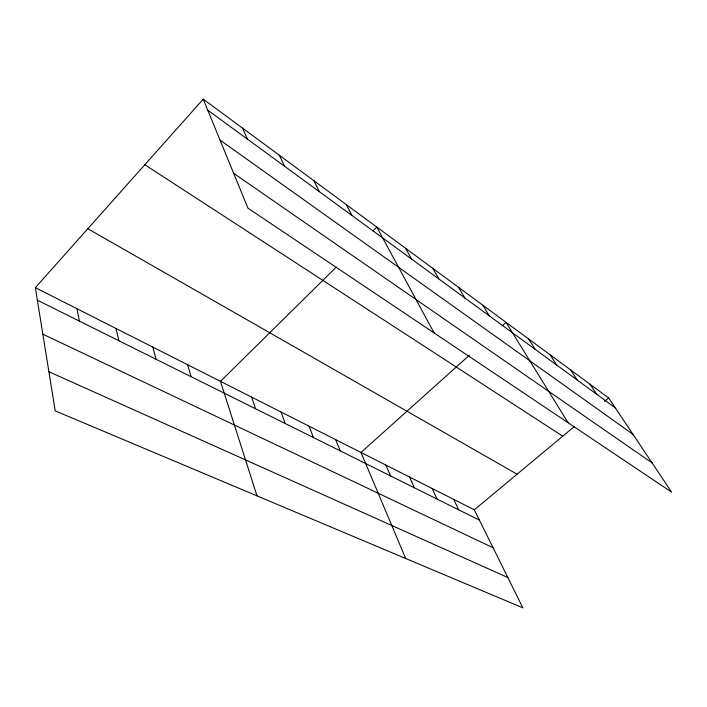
<?xml version="1.0" encoding="UTF-8"?>
<svg xmlns="http://www.w3.org/2000/svg" width="707" height="707" viewBox="0 0 707 707"><rect width="100%" height="100%" fill="white"/><g stroke="black" fill="none" stroke-linecap="round" stroke-linejoin="round"><path stroke-width="1.06" d="M35.35 287.661L474.309 509.818L522.862 607.843L55.208 410.882L35.35 287.661L203.227 99.157L608.656 397.953L671.65 492.16L247.963 208.176L203.227 99.157M336.187 267.202L220.469 381.347L256.986 495.863M372.934 230.95L376.831 227.106L434.151 332.97M469.395 355.223L361.003 452.471L405.685 558.495M501.997 325.98L506.053 322.339L568.057 422.724M474.309 509.818L574.526 426.365M604.52 401.399L608.656 397.953M48.898 371.732L507.847 577.539M42.853 334.19L493.097 547.748M37.374 300.192L479.426 520.149M87.836 228.732L517.082 474.203M144.829 164.731L562.728 436.192M233.646 173.295L652.119 462.944M220.01 140.057L632.968 434.31M207.734 110.142L615.267 407.842M590.089 384.272L596.69 394.267M570.62 369.92L577.195 380.03M550.179 354.852L556.718 365.068M528.677 339.015L535.181 349.338M482.925 305.291L489.288 315.817M458.543 287.325L464.826 297.939M432.817 268.36L438.985 279.071M405.624 248.325L411.66 259.107M346.306 204.606L351.998 215.52M313.881 180.709L319.343 191.668M453.691 499.381L458.746 509.853M279.362 155.275L284.559 166.26M432.127 488.466L437.103 499.089M409.539 477.039L414.426 487.803M242.563 128.144L247.441 139.146M385.854 465.056L390.644 475.97M335.666 439.648L340.2 450.872M309.056 426.18L313.431 437.553M281.059 412.013L285.257 423.537M251.568 397.087L255.572 408.761M187.611 364.724L191.12 376.69M152.853 347.128L156.061 359.244M116.019 328.49L118.882 340.747M76.93 308.703L79.396 321.102"/></g></svg>
